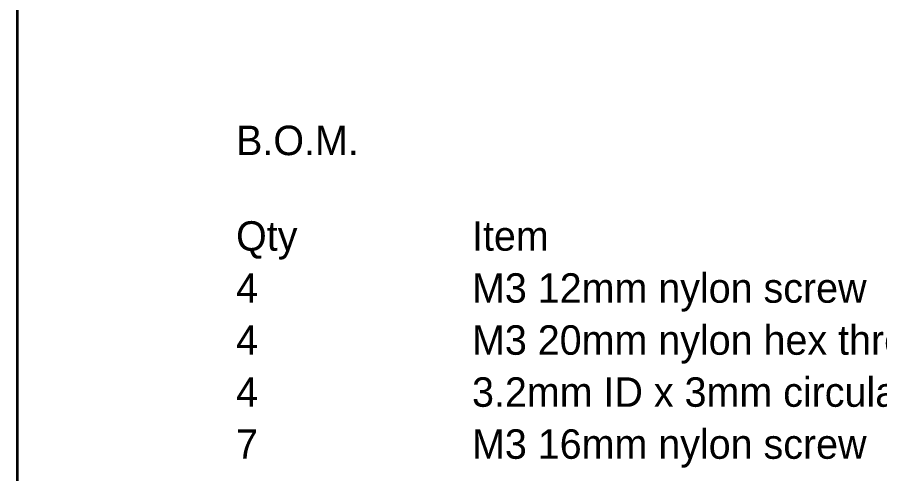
# Model space of a CAD drawing. Header units: inches. Extents: x 15 to 785, y -585 to -15.
# Drawn here: x 15 to 141.3, y -303.1 to -236.2 of the extents above; entities that cross this region are included whole.
import ezdxf

# ---------------------------------------------------------------- set-up
doc = ezdxf.new("R2010")
doc.units = ezdxf.units.IN
doc.header["$MEASUREMENT"] = 0
doc.layers.add('Layer 1', color=7, linetype='Continuous')

# ---------------------------------------------------------------- blocks, each defined once
blk = doc.blocks.new('block 2')
at = {"layer": 'Layer 1', "color": 179, "lineweight": 35, "true_color": 0x231f20}
blk.add_open_spline([(785, -570), (785, -578.28), (778.28, -585), (770, -585), (770, -585), (30, -585), (30, -585), (21.72, -585), (15, -578.28), (15, -570), (15, -570), (15, -30), (15, -30), (15, -21.72), (21.72, -15), (30, -15), (30, -15), (770, -15), (770, -15), (778.28, -15), (785, -21.72), (785, -30), (785, -30), (785, -570), (785, -570)], degree=3, knots=[0, 0, 0, 0, 1, 1, 1, 2, 2, 2, 3, 3, 3, 4, 4, 4, 5, 5, 5, 6, 6, 6, 7, 7, 7, 8, 8, 8, 8], dxfattribs=at)

msp = doc.modelspace()

# ---------------------------------------------------------------- block references
at = {"layer": 'Layer 1'}
msp.add_blockref('block 2', (0, 0), dxfattribs=at)

# ---------------------------------------------------------------- texts
at = {"layer": 'Layer 1', "color": 179, "true_color": 0x231f20, "char_height": 4.318, "attachment_point": 7}
for s, insert in [('\\fEng_HelvLine Normal|b0|i0|c0|p34;\\W1;B.O.M.', (47.04, -256.5)), ('\\fEng_HelvLine Normal|b0|i0|c0|p34;\\W1;Qty^I ^IItem', (47.04, -271.74)), ('\\fEng_HelvLine Normal|b0|i0|c0|p34;\\W1;4^I^IM3 12mm nylon screw', (47.04, -279.36)), ('\\fEng_HelvLine Normal|b0|i0|c0|p34;\\W1;4^I^IM3 20mm nylon hex threaded spacer', (47.04, -286.98)), ('\\fEng_HelvLine Normal|b0|i0|c0|p34;\\W1;4^I^I3.2mm ID x 3mm circular nylon spacer', (47.04, -294.6)), ('\\fEng_HelvLine Normal|b0|i0|c0|p34;\\W1;7^I^IM3 16mm nylon screw', (47.04, -302.22))]:
    msp.add_mtext(s, dxfattribs=dict(at, insert=insert))

doc.saveas('drawing.dxf')
